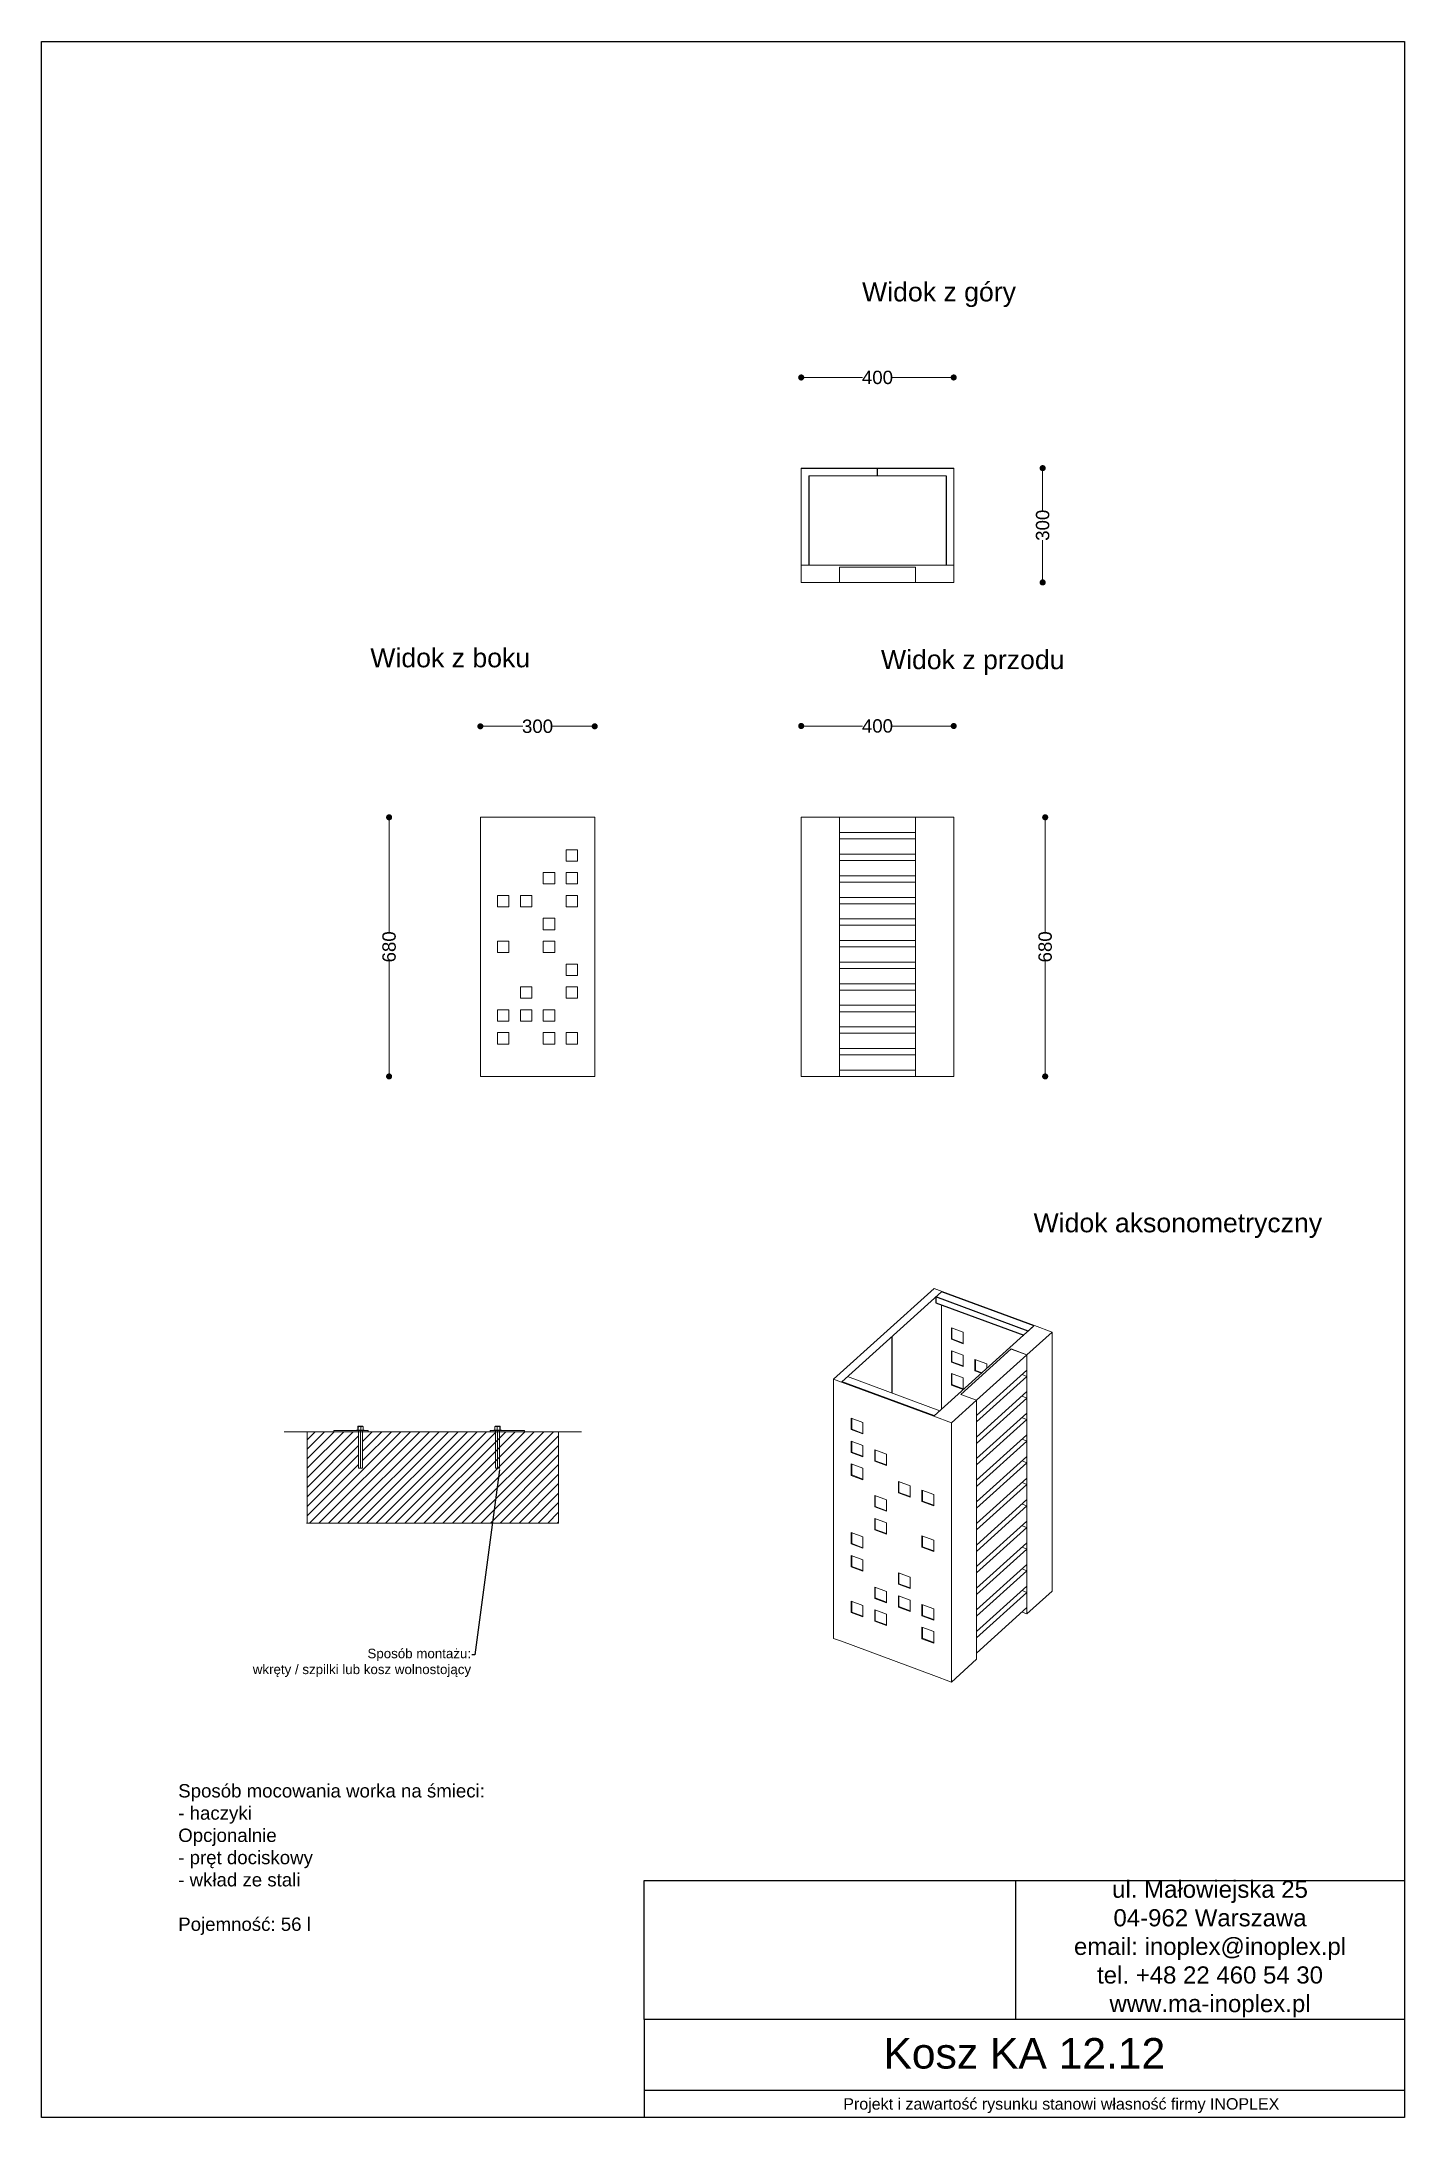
# Model space of a CAD drawing. Header units: millimetres. Extents: x 10925 to 14500, y 15805 to 21252.
import ezdxf
from ezdxf import colors
from ezdxf.entities.mleader import LeaderData, LeaderLine
from ezdxf.math import Vec2, Vec3

# ---------------------------------------------------------------- set-up
doc = ezdxf.new("R2010")
doc.units = ezdxf.units.MM
doc.header["$LTSCALE"] = 3
doc.set_wipeout_variables(frame=1)
doc.linetypes.add('Kropki i Kreski', pattern=[360, 180, -90, 0, -90])
doc.linetypes.add('Wipeout_Contour', pattern=[1000, 0, -1000])
doc.layers.add('Konstrukcja - Belki', color=7, linetype='Continuous')
doc.layers.add('Konstrukcja - Słupy', color=7, linetype='Continuous')
for name, color, linetype, lineweight in [('Konstrukcja - Belki_Nr_pióra__1', 7, 'Continuous', 13), ('Konstrukcja - Słupy_Nr_pióra__1', 7, 'Continuous', 13), ('Krawędzie widoczneARTUR', 7, 'Continuous', 50), ('stal', 7, 'Continuous', 20)]:
    doc.layers.add(name, color=color, linetype=linetype, lineweight=lineweight)
doc.styles.get("Standard").update_dxf_attribs({"font": 'arial.ttf'})
doc.dimstyles.new('MATEUSZ', dxfattribs={"dimtxt": 35, "dimasz": 16, "dimexe": 0.18, "dimexo": 0.0625, "dimgap": 0.09, "dimtad": 0, "dimdec": 0, "dimdsep": 46, "dimtxsty": 'Standard', "dimblk": 'DOT', "dimcen": 0.09, "dimse1": 1, "dimse2": 1, "dimadec": 0, "dimazin": 0, "dimtfac": 1, "dimtdec": 0, "dimtofl": 0, "dimtmove": 0, "dimatfit": 3, "dimfxl": 0, "dimtolj": 1, "dimtzin": 0, "dimlwd": 9, "dimlwe": 9, "dimarcsym": 0})
picture_1 = doc.add_image_def('image1.png', size_in_pixel=(179, 67))

# ---------------------------------------------------------------- blocks, each defined once
blk = doc.blocks.new('ElemPrzekroju_1')
at = {"layer": 'Konstrukcja - Słupy_Nr_pióra__1', "linetype": 'Continuous'}
for p, q in [((17179.4, 8176.7), (16915.2, 7938.5)), ((17200, 8169.1), (17179.4, 8176.7)), ((16937.1, 7932.1), (17198.7, 8167.9)), ((17441, 8078.3), (17179.5, 7842.4)), ((17488.8, 8062.3), (17442.4, 8079.4)), ((17249.4, 7898.9), (17381.5, 8018)), ((17381.5, 8018), (17422.7, 8002.7)), ((17381.5, 8017.9), (17381.5, 8018)), ((17422.7, 8002.7), (17488.8, 8062.3)), ((17488.8, 7382.3), (17488.8, 8062.3)), ((17422.7, 8002.7), (17422.7, 8002.7)), ((17422.7, 7946), (17422.7, 7962.7)), ((16915.2, 7938.5), (16935.8, 7930.9)), ((16915.2, 7258.5), (16915.2, 7938.5)), ((17422.7, 7889.3), (17422.7, 7906)), ((17224.6, 7824.1), (17290.6, 7883.6)), ((17290.6, 7883.6), (17249.4, 7898.9)), ((17290.6, 7203.6), (17290.6, 7883.6)), ((17422.7, 7832.7), (17422.7, 7849.3)), ((17178.2, 7841.3), (17224.6, 7824.1)), ((17224.6, 7144.1), (17224.6, 7824.1)), ((17422.7, 7776), (17422.7, 7792.7)), ((17422.7, 7719.3), (17422.7, 7736)), ((17178.2, 7606.3), (17178.2, 7636.3)), ((17422.7, 7662.7), (17422.7, 7679.3)), ((17422.7, 7606), (17422.7, 7622.7)), ((17422.7, 7322.7), (17422.7, 7566)), ((17178.2, 7486.3), (17178.2, 7516.3)), ((17422.7, 7322.7), (17488.8, 7382.3)), ((17178.2, 7306.3), (17178.2, 7336.3)), ((17409.7, 7327.6), (17422.7, 7322.7)), ((16915.2, 7258.5), (16935.8, 7250.9)), ((17178.2, 7246.3), (17178.2, 7276.3)), ((17224.6, 7144.1), (17290.6, 7203.6)), ((17178.2, 7161.3), (17224.6, 7144.1))]:
    blk.add_line(p, q, dxfattribs=at)
blk = doc.blocks.new('ElemPrzekroju_3')
at = {"layer": 'Konstrukcja - Belki_Nr_pióra__1', "linetype": 'Continuous'}
for p, q in [((17422.7, 8002.7), (17381.5, 8017.9)), ((17422.7, 8002.7), (17290.6, 7883.6)), ((17422.7, 7962.7), (17290.6, 7843.6)), ((17422.7, 7962.7), (17422.7, 8002.7)), ((17422.7, 7946), (17290.6, 7826.9)), ((17422.7, 7906), (17290.6, 7786.9)), ((17422.7, 7946), (17409.6, 7950.9)), ((17422.7, 7906), (17422.7, 7946)), ((17422.7, 7889.3), (17290.6, 7770.2)), ((17422.7, 7849.3), (17290.6, 7730.2)), ((17422.7, 7889.3), (17409.6, 7894.2)), ((17422.7, 7849.3), (17422.7, 7889.3)), ((17422.7, 7832.7), (17290.6, 7713.6)), ((17422.7, 7792.7), (17290.6, 7673.6)), ((17422.7, 7832.7), (17409.6, 7837.5)), ((17422.7, 7792.7), (17422.7, 7832.7)), ((17422.7, 7776), (17290.6, 7656.9)), ((17422.7, 7736), (17290.6, 7616.9)), ((17422.7, 7776), (17409.6, 7780.9)), ((17422.7, 7736), (17422.7, 7776)), ((17422.7, 7719.3), (17290.6, 7600.2)), ((17422.7, 7719.3), (17409.6, 7724.2)), ((17422.7, 7679.3), (17422.7, 7719.3)), ((17422.7, 7679.3), (17290.6, 7560.2)), ((17422.7, 7662.7), (17290.6, 7543.6)), ((17422.7, 7662.7), (17409.6, 7667.5)), ((17422.7, 7622.7), (17422.7, 7662.7)), ((17422.7, 7622.7), (17290.6, 7503.6)), ((17422.7, 7606), (17290.6, 7486.9)), ((17422.7, 7606), (17409.6, 7610.9)), ((17422.7, 7566), (17422.7, 7606)), ((17422.7, 7566), (17290.6, 7446.9)), ((17422.7, 7549.3), (17290.6, 7430.2)), ((17422.7, 7549.3), (17409.6, 7554.2)), ((17422.7, 7509.3), (17290.6, 7390.2)), ((17422.7, 7492.7), (17290.6, 7373.6)), ((17422.7, 7492.7), (17409.6, 7497.5)), ((17422.7, 7452.7), (17290.6, 7333.6)), ((17422.7, 7436), (17290.6, 7316.9)), ((17422.7, 7436), (17409.6, 7440.9)), ((17422.7, 7396), (17290.6, 7276.9)), ((17422.7, 7379.3), (17290.6, 7260.2)), ((17422.7, 7379.3), (17409.6, 7384.2)), ((17422.7, 7339.3), (17290.6, 7220.2))]:
    blk.add_line(p, q, dxfattribs=at)
blk = doc.blocks.new('ElemPrzekroju_5')
at = {"layer": 'Konstrukcja - Belki_Nr_pióra__1', "linetype": 'Continuous'}
for p, q in [((17178.2, 7841.3), (16935.8, 7930.9)), ((17179.5, 7842.4), (16937.1, 7932.1)), ((16961.6, 7836.3), (16992.5, 7824.9)), ((16961.6, 7806.3), (16961.6, 7836.3)), ((16962.9, 7807.5), (16961.6, 7806.3)), ((16992.5, 7794.9), (16961.6, 7806.3)), ((16962.9, 7807.5), (16962.9, 7835.8)), ((16992.5, 7796.6), (16962.9, 7807.5)), ((16992.5, 7824.9), (16992.5, 7794.9)), ((16961.6, 7776.3), (16992.5, 7764.9)), ((16961.6, 7746.3), (16961.6, 7776.3)), ((16962.9, 7747.5), (16961.6, 7746.3)), ((16992.5, 7734.9), (16961.6, 7746.3)), ((16962.9, 7747.5), (16962.9, 7775.8)), ((16992.5, 7736.6), (16962.9, 7747.5)), ((16992.5, 7764.9), (16992.5, 7734.9)), ((17023.5, 7753.4), (17054.4, 7742)), ((17023.5, 7723.4), (17023.5, 7753.4)), ((17024.8, 7724.6), (17024.8, 7753)), ((17054.4, 7742), (17054.4, 7712)), ((16961.6, 7716.3), (16992.5, 7704.9)), ((16961.6, 7686.3), (16961.6, 7716.3)), ((16962.9, 7687.5), (16961.6, 7686.3)), ((16992.5, 7674.9), (16961.6, 7686.3)), ((16962.9, 7687.5), (16962.9, 7715.8)), ((16992.5, 7676.6), (16962.9, 7687.5)), ((16992.5, 7704.9), (16992.5, 7674.9)), ((17024.8, 7724.6), (17023.5, 7723.4)), ((17054.4, 7712), (17023.5, 7723.4)), ((17054.4, 7713.7), (17024.8, 7724.6)), ((17023.5, 7633.4), (17054.4, 7622)), ((17023.5, 7603.4), (17023.5, 7633.4)), ((17024.8, 7604.6), (17024.8, 7633)), ((17085.3, 7640.6), (17085.3, 7670.6)), ((17085.3, 7670.6), (17116.3, 7659.1)), ((17086.7, 7641.8), (17085.3, 7640.6)), ((17116.3, 7629.1), (17085.3, 7640.6)), ((17086.7, 7641.8), (17086.7, 7670.1)), ((17116.3, 7630.8), (17086.7, 7641.8)), ((17116.3, 7659.1), (17116.3, 7629.1)), ((17147.2, 7647.7), (17178.2, 7636.3)), ((17147.2, 7617.7), (17147.2, 7647.7)), ((17148.6, 7618.9), (17148.6, 7647.2)), ((17024.8, 7604.6), (17023.5, 7603.4)), ((17054.4, 7592), (17023.5, 7603.4)), ((17023.5, 7573.4), (17054.4, 7562)), ((17023.5, 7543.4), (17023.5, 7573.4)), ((17054.4, 7593.7), (17024.8, 7604.6)), ((17024.8, 7544.6), (17024.8, 7573)), ((17054.4, 7622), (17054.4, 7592)), ((17148.6, 7618.9), (17147.2, 7617.7)), ((17178.2, 7606.3), (17147.2, 7617.7)), ((17178.2, 7607.9), (17148.6, 7618.9)), ((16961.6, 7506.3), (16961.6, 7536.3)), ((16961.6, 7536.3), (16992.5, 7524.9)), ((16962.9, 7507.5), (16962.9, 7535.8)), ((16992.5, 7524.9), (16992.5, 7494.9)), ((17024.8, 7544.6), (17023.5, 7543.4)), ((17054.4, 7532), (17023.5, 7543.4)), ((17054.4, 7533.7), (17024.8, 7544.6)), ((17054.4, 7562), (17054.4, 7532)), ((17147.2, 7527.7), (17178.2, 7516.3)), ((17147.2, 7497.7), (17147.2, 7527.7)), ((17148.6, 7498.9), (17148.6, 7527.2)), ((16962.9, 7507.5), (16961.6, 7506.3)), ((16992.5, 7494.9), (16961.6, 7506.3)), ((16961.6, 7476.3), (16992.5, 7464.9)), ((16961.6, 7446.3), (16961.6, 7476.3)), ((16992.5, 7496.6), (16962.9, 7507.5)), ((16962.9, 7447.5), (16962.9, 7475.8)), ((16992.5, 7464.9), (16992.5, 7434.9)), ((17148.6, 7498.9), (17147.2, 7497.7)), ((17178.2, 7486.3), (17147.2, 7497.7)), ((17178.2, 7487.9), (17148.6, 7498.9)), ((16962.9, 7447.5), (16961.6, 7446.3)), ((16992.5, 7434.9), (16961.6, 7446.3)), ((16992.5, 7436.6), (16962.9, 7447.5)), ((17085.3, 7430.6), (17116.3, 7419.1)), ((17085.3, 7400.6), (17085.3, 7430.6)), ((17086.7, 7401.8), (17086.7, 7430.1)), ((17116.3, 7419.1), (17116.3, 7389.1)), ((16961.6, 7356.3), (16992.5, 7344.9)), ((16961.6, 7326.3), (16961.6, 7356.3)), ((16962.9, 7327.5), (16962.9, 7355.8)), ((17023.5, 7393.4), (17054.4, 7382)), ((17023.5, 7363.4), (17023.5, 7393.4)), ((17024.8, 7364.6), (17023.5, 7363.4)), ((17054.4, 7352), (17023.5, 7363.4)), ((17024.8, 7364.6), (17024.8, 7393)), ((17054.4, 7353.7), (17024.8, 7364.6)), ((17054.4, 7382), (17054.4, 7352)), ((17086.7, 7401.8), (17085.3, 7400.6)), ((17116.3, 7389.1), (17085.3, 7400.6)), ((17085.3, 7340.6), (17085.3, 7370.6)), ((17085.3, 7370.6), (17116.3, 7359.1)), ((17116.3, 7390.8), (17086.7, 7401.8)), ((17086.7, 7341.8), (17086.7, 7370.1)), ((17116.3, 7359.1), (17116.3, 7329.1)), ((16962.9, 7327.5), (16961.6, 7326.3)), ((16992.5, 7314.9), (16961.6, 7326.3)), ((16992.5, 7316.6), (16962.9, 7327.5)), ((16992.5, 7344.9), (16992.5, 7314.9)), ((17023.5, 7333.4), (17054.4, 7322)), ((17023.5, 7303.4), (17023.5, 7333.4)), ((17024.8, 7304.6), (17023.5, 7303.4)), ((17054.4, 7292), (17023.5, 7303.4)), ((17024.8, 7304.6), (17024.8, 7333)), ((17054.4, 7293.7), (17024.8, 7304.6)), ((17054.4, 7322), (17054.4, 7292)), ((17086.7, 7341.8), (17085.3, 7340.6)), ((17116.3, 7329.1), (17085.3, 7340.6)), ((17116.3, 7330.8), (17086.7, 7341.8)), ((17147.2, 7347.7), (17178.2, 7336.3)), ((17147.2, 7317.7), (17147.2, 7347.7)), ((17148.6, 7318.9), (17147.2, 7317.7)), ((17178.2, 7306.3), (17147.2, 7317.7)), ((17148.6, 7318.9), (17148.6, 7347.2)), ((17178.2, 7307.9), (17148.6, 7318.9)), ((16935.8, 7250.9), (17178.2, 7161.3)), ((17147.2, 7287.7), (17178.2, 7276.3)), ((17147.2, 7257.7), (17147.2, 7287.7)), ((17148.6, 7258.9), (17147.2, 7257.7)), ((17178.2, 7246.3), (17147.2, 7257.7)), ((17148.6, 7258.9), (17148.6, 7287.2)), ((17178.2, 7247.9), (17148.6, 7258.9))]:
    blk.add_line(p, q, dxfattribs=at)
blk = doc.blocks.new('_Dot')
at = {"color": 0, "linetype": 'ByBlock', "lineweight": -2}
blk.add_line((-0.5, 0), (-1, 0), dxfattribs=at)
at = {"color": 0, "linetype": 'ByBlock', "const_width": 0.5}
blk.add_lwpolyline([(-0.25, 0, 1), (0.25, 0, 1)], format="xyb", close=True, dxfattribs=at)
blk = doc.blocks.new('*D11')
at = {"color": 0, "lineweight": 9}
for p, q in [((11836.9, 19200.8), (11836.9, 18915.6)), ((11836.9, 18552.8), (11836.9, 18838))]:
    blk.add_line(p, q, dxfattribs=at)
at = {"layer": 'Defpoints', "color": 0}
for p in [(11836.9, 19216.8), (12076.2, 19216.8), (12076.2, 18536.8)]:
    blk.add_point(p, dxfattribs=at)
at = {"color": 0, "lineweight": 9, "xscale": 16, "yscale": 16, "zscale": 16}
for p, rotation in [((11836.9, 19216.8), 90), ((11836.9, 18536.8), 270)]:
    blk.add_blockref('_Dot', p, dxfattribs=dict(at, rotation=rotation))
at = {"color": 0, "insert": (11836.9, 18876.8), "char_height": 35, "attachment_point": 5, "rotation": 90}
blk.add_mtext('\\A1;680', dxfattribs=at)
blk = doc.blocks.new('*D12')
at = {"color": 0, "lineweight": 9}
for p, q in [((12092.2, 19455.5), (12187.5, 19455.5)), ((12360.2, 19455.5), (12264.9, 19455.5))]:
    blk.add_line(p, q, dxfattribs=at)
at = {"layer": 'Defpoints', "color": 0}
for p in [(12376.2, 19455.5), (12076.2, 19216.8), (12376.2, 19216.8)]:
    blk.add_point(p, dxfattribs=at)
at = {"color": 0, "lineweight": 9, "xscale": 16, "yscale": 16, "zscale": 16, "rotation": 180}
blk.add_blockref('_Dot', (12076.2, 19455.5), dxfattribs=at)
at = {"color": 0, "lineweight": 9, "xscale": 16, "yscale": 16, "zscale": 16}
blk.add_blockref('_Dot', (12376.2, 19455.5), dxfattribs=at)
at = {"color": 0, "insert": (12226.2, 19455.5), "char_height": 35, "attachment_point": 5}
blk.add_mtext('\\A1;300', dxfattribs=at)
blk = doc.blocks.new('*D13')
at = {"color": 0, "lineweight": 9}
for p, q in [((12933.8, 19456.3), (13078.4, 19456.3)), ((13301.8, 19456.3), (13157.2, 19456.3))]:
    blk.add_line(p, q, dxfattribs=at)
at = {"layer": 'Defpoints', "color": 0}
for p in [(13317.8, 19456.3), (12917.8, 19216.8), (13317.8, 19216.8)]:
    blk.add_point(p, dxfattribs=at)
at = {"color": 0, "lineweight": 9, "xscale": 16, "yscale": 16, "zscale": 16, "rotation": 180}
blk.add_blockref('_Dot', (12917.8, 19456.3), dxfattribs=at)
at = {"color": 0, "lineweight": 9, "xscale": 16, "yscale": 16, "zscale": 16}
blk.add_blockref('_Dot', (13317.8, 19456.3), dxfattribs=at)
at = {"color": 0, "insert": (13117.8, 19456.3), "char_height": 35, "attachment_point": 5}
blk.add_mtext('\\A1;400', dxfattribs=at)
blk = doc.blocks.new('*D14')
at = {"color": 0, "lineweight": 9}
for p, q in [((13557.7, 19200.8), (13557.7, 18915.6)), ((13557.7, 18552.8), (13557.7, 18838))]:
    blk.add_line(p, q, dxfattribs=at)
at = {"layer": 'Defpoints', "color": 0}
for p in [(13317.8, 19216.8), (13317.8, 18536.8), (13557.7, 18536.8)]:
    blk.add_point(p, dxfattribs=at)
at = {"color": 0, "lineweight": 9, "xscale": 16, "yscale": 16, "zscale": 16}
for p, rotation in [((13557.7, 19216.8), 90), ((13557.7, 18536.8), 270)]:
    blk.add_blockref('_Dot', p, dxfattribs=dict(at, rotation=rotation))
at = {"color": 0, "insert": (13557.7, 18876.8), "char_height": 35, "attachment_point": 5, "rotation": 90}
blk.add_mtext('\\A1;680', dxfattribs=at)
blk = doc.blocks.new('*D15')
at = {"color": 0, "lineweight": 9}
for p, q in [((12933.8, 20370.9), (13078.4, 20370.9)), ((13301.8, 20370.9), (13157.2, 20370.9))]:
    blk.add_line(p, q, dxfattribs=at)
at = {"layer": 'Defpoints', "color": 0}
for p in [(13317.8, 20370.9), (12917.8, 20133.1), (13317.8, 20133.1)]:
    blk.add_point(p, dxfattribs=at)
at = {"color": 0, "lineweight": 9, "xscale": 16, "yscale": 16, "zscale": 16, "rotation": 180}
blk.add_blockref('_Dot', (12917.8, 20370.9), dxfattribs=at)
at = {"color": 0, "lineweight": 9, "xscale": 16, "yscale": 16, "zscale": 16}
blk.add_blockref('_Dot', (13317.8, 20370.9), dxfattribs=at)
at = {"color": 0, "insert": (13117.8, 20370.9), "char_height": 35, "attachment_point": 5}
blk.add_mtext('\\A1;400', dxfattribs=at)
blk = doc.blocks.new('*D16')
at = {"color": 0, "lineweight": 9}
for p, q in [((13551.1, 20117.1), (13551.1, 20021.8)), ((13551.1, 19849.1), (13551.1, 19944.4))]:
    blk.add_line(p, q, dxfattribs=at)
at = {"layer": 'Defpoints', "color": 0}
for p in [(13317.8, 20133.1), (13551.1, 20133.1), (13317.8, 19833.1)]:
    blk.add_point(p, dxfattribs=at)
at = {"color": 0, "lineweight": 9, "xscale": 16, "yscale": 16, "zscale": 16}
for p, rotation in [((13551.1, 20133.1), 90), ((13551.1, 19833.1), 270)]:
    blk.add_blockref('_Dot', p, dxfattribs=dict(at, rotation=rotation))
at = {"color": 0, "insert": (13551.1, 19983.1), "char_height": 35, "attachment_point": 5, "rotation": 90}
blk.add_mtext('\\A1;300', dxfattribs=at)

msp = doc.modelspace()

# ---------------------------------------------------------------- hatches: boundary and pattern name
at = {"lineweight": 9}
h = msp.add_hatch(dxfattribs=at)
h.set_pattern_fill('JIS_WOOD', color=256, scale=25)
h.set_pattern_definition([(45, (9179.798, 15641.627), (-12.5, 12.5), [])])
h.paths.add_polyline_path([(12136.3, 17604.6), (12121.6, 17604.6), (11781.6, 17604.6), (11766.9, 17604.6), (11766.9, 17508.5), (11756.6, 17508.6), (11756.6, 17604.6), (11701.6, 17604.6), (11621.6, 17604.6), (11621.6, 17364.6), (12281.6, 17364.6), (12281.6, 17604.6), (12201.6, 17604.6), (12146.6, 17604.6), (12146.6, 17604.6), (12136.3, 17604.6)])

# ---------------------------------------------------------------- linework, layer by layer
for p, q in [((13513.5, 17868.5), (13271.1, 17958.1)), ((13271.1, 17958.1), (13271.1, 17943.1)), ((13271.1, 17943.1), (13501.7, 17857.8)), ((13528.3, 17881.9), (13513.5, 17868.5)), ((13155.2, 17853.6), (13155.2, 17706.2)), ((13266.8, 17646.1), (13024.4, 17735.7)), ((12506.2, 16062.1), (12506.2, 16426.7)), ((12700, 16426.7), (14500.1, 16426.7)), ((14500.1, 16426.7), (14500.1, 16062.1)), ((12506.2, 16062.1), (12506.2, 15805)), ((14500.1, 16062.1), (12700, 16062.1)), ((14499.8, 15875.5), (12506.2, 15875.5))]:
    msp.add_line(p, q)
for p, q in [((11701.6, 17604.6), (11561.6, 17604.6)), ((11701.6, 17604.6), (11621.6, 17604.6)), ((11621.6, 17604.6), (11621.6, 17364.6)), ((11741.6, 17607.6), (11691.6, 17607.6)), ((11691.6, 17607.6), (11691.6, 17604.6)), ((11701.6, 17607.6), (11741.6, 17607.6)), ((11701.6, 17607.6), (11781.6, 17607.6)), ((11781.6, 17604.6), (11701.6, 17604.6)), ((11781.6, 17607.6), (11781.6, 17604.6)), ((11781.6, 17607.6), (11781.6, 17604.6)), ((11781.6, 17604.6), (12121.6, 17604.6)), ((12141.6, 17607.6), (12101.6, 17607.6)), ((12101.6, 17607.6), (12101.6, 17604.6)), ((12191.6, 17607.6), (12111.6, 17607.6)), ((12111.6, 17604.6), (12191.6, 17604.6)), ((12181.6, 17607.6), (12131.6, 17607.6)), ((12151.6, 17607.6), (12191.6, 17607.6)), ((12191.6, 17604.6), (12191.6, 17607.6)), ((12191.6, 17604.6), (12341.6, 17604.6)), ((12201.6, 17604.6), (12281.6, 17604.6)), ((12281.6, 17604.6), (12281.6, 17364.6)), ((11620.5, 17364.6), (12281.6, 17364.6))]:
    msp.add_line(p, q, dxfattribs=at)
at = {"layer": 'Konstrukcja - Belki_Nr_pióra__1', "linetype": 'Continuous'}
for p, q in [((12121.2, 19216.8), (12356.2, 19216.8)), ((13217.8, 19216.7), (13017.8, 19216.7)), ((13017.8, 19176.7), (13017.8, 19216.7)), ((13217.8, 19176.7), (13017.8, 19176.7)), ((12301.2, 19131.8), (12301.2, 19101.8)), ((12331.2, 19131.8), (12301.2, 19131.8)), ((12331.2, 19101.8), (12331.2, 19131.8)), ((13217.8, 19160), (13017.8, 19160)), ((13017.8, 19120), (13017.8, 19160)), ((12241.2, 19071.8), (12241.2, 19041.8)), ((12271.2, 19071.8), (12241.2, 19071.8)), ((12271.2, 19041.8), (12271.2, 19071.8)), ((12301.2, 19101.8), (12331.2, 19101.8)), ((12301.2, 19071.8), (12301.2, 19041.8)), ((12331.2, 19071.8), (12301.2, 19071.8)), ((12331.2, 19041.8), (12331.2, 19071.8)), ((13217.8, 19120), (13017.8, 19120)), ((13217.8, 19103.4), (13017.8, 19103.4)), ((13017.8, 19063.4), (13017.8, 19103.4)), ((12241.2, 19041.8), (12271.2, 19041.8)), ((12301.2, 19041.8), (12331.2, 19041.8)), ((13217.8, 19063.4), (13017.8, 19063.4)), ((13217.8, 19046.7), (13017.8, 19046.7)), ((13017.8, 19006.7), (13017.8, 19046.7)), ((12151.2, 19011.8), (12121.2, 19011.8)), ((12121.2, 18981.8), (12151.2, 18981.8)), ((12151.2, 18981.8), (12151.2, 19011.8)), ((12181.2, 19011.8), (12181.2, 18981.8)), ((12211.2, 19011.8), (12181.2, 19011.8)), ((12181.2, 18981.8), (12211.2, 18981.8)), ((12211.2, 18981.8), (12211.2, 19011.8)), ((12331.2, 19011.8), (12301.2, 19011.8)), ((12301.2, 19011.8), (12301.2, 18981.8)), ((12301.2, 18981.8), (12331.2, 18981.8)), ((12331.2, 18981.8), (12331.2, 19011.8)), ((13217.8, 19006.7), (13017.8, 19006.7)), ((13217.8, 18990), (13017.8, 18990)), ((13017.8, 18950), (13017.8, 18990)), ((12241.2, 18951.8), (12241.2, 18921.8)), ((12271.2, 18951.8), (12241.2, 18951.8)), ((12241.2, 18921.8), (12271.2, 18921.8)), ((12271.2, 18921.8), (12271.2, 18951.8)), ((13217.8, 18950), (13017.8, 18950)), ((13217.8, 18933.4), (13017.8, 18933.4)), ((13017.8, 18893.4), (13017.8, 18933.4)), ((12151.2, 18891.8), (12121.2, 18891.8)), ((12121.2, 18861.8), (12151.2, 18861.8)), ((12151.2, 18861.8), (12151.2, 18891.8)), ((12241.2, 18891.8), (12241.2, 18861.8)), ((12271.2, 18891.8), (12241.2, 18891.8)), ((12241.2, 18861.8), (12271.2, 18861.8)), ((12271.2, 18861.8), (12271.2, 18891.8)), ((13217.8, 18893.4), (13017.8, 18893.4)), ((13217.8, 18876.7), (13017.8, 18876.7)), ((13017.8, 18836.7), (13017.8, 18876.7)), ((12301.2, 18831.8), (12301.2, 18801.8)), ((12331.2, 18831.8), (12301.2, 18831.8)), ((12301.2, 18801.8), (12331.2, 18801.8)), ((12331.2, 18801.8), (12331.2, 18831.8)), ((13217.8, 18836.7), (13017.8, 18836.7)), ((13217.8, 18820), (13017.8, 18820)), ((13017.8, 18780), (13017.8, 18820)), ((12181.2, 18771.8), (12181.2, 18741.8)), ((12211.2, 18771.8), (12181.2, 18771.8)), ((12181.2, 18741.8), (12211.2, 18741.8)), ((12211.2, 18741.8), (12211.2, 18771.8)), ((12301.2, 18771.8), (12301.2, 18741.8)), ((12331.2, 18771.8), (12301.2, 18771.8)), ((12301.2, 18741.8), (12331.2, 18741.8)), ((12331.2, 18741.8), (12331.2, 18771.8)), ((13217.8, 18780), (13017.8, 18780)), ((13217.8, 18763.4), (13017.8, 18763.4)), ((13017.8, 18723.4), (13017.8, 18763.4)), ((12151.2, 18711.8), (12121.2, 18711.8)), ((12151.2, 18681.8), (12151.2, 18711.8)), ((12181.2, 18711.8), (12181.2, 18681.8)), ((12211.2, 18711.8), (12181.2, 18711.8)), ((12211.2, 18681.8), (12211.2, 18711.8)), ((12241.2, 18711.8), (12241.2, 18681.8)), ((12271.2, 18711.8), (12241.2, 18711.8)), ((12271.2, 18681.8), (12271.2, 18711.8)), ((13217.8, 18723.4), (13017.8, 18723.4)), ((13017.8, 18666.7), (13017.8, 18706.7)), ((13217.8, 18706.7), (13017.8, 18706.7)), ((12121.2, 18681.8), (12151.2, 18681.8)), ((12151.2, 18651.8), (12121.2, 18651.8)), ((12151.2, 18621.8), (12151.2, 18651.8)), ((12181.2, 18681.8), (12211.2, 18681.8)), ((12241.2, 18681.8), (12271.2, 18681.8)), ((12241.2, 18651.8), (12241.2, 18621.8)), ((12271.2, 18651.8), (12241.2, 18651.8)), ((12271.2, 18621.8), (12271.2, 18651.8)), ((12331.2, 18651.8), (12301.2, 18651.8)), ((12301.2, 18651.8), (12301.2, 18621.8)), ((12331.2, 18621.8), (12331.2, 18651.8)), ((13217.8, 18666.7), (13017.8, 18666.7)), ((13017.8, 18610), (13017.8, 18650)), ((13217.8, 18650), (13017.8, 18650)), ((12121.2, 18621.8), (12151.2, 18621.8)), ((12241.2, 18621.8), (12271.2, 18621.8)), ((12301.2, 18621.8), (12331.2, 18621.8)), ((13217.8, 18610), (13017.8, 18610)), ((13217.8, 18593.4), (13017.8, 18593.4)), ((13017.8, 18553.4), (13017.8, 18593.4)), ((12356.2, 18536.8), (12121.2, 18536.8)), ((13217.8, 18553.4), (13017.8, 18553.4)), ((13528.3, 17881.9), (13286, 17971.5)), ((13286, 17937.6), (13286, 17663.3)), ((13529.7, 17883.1), (13287.3, 17972.7)), ((13311.8, 17877), (13342.7, 17865.5)), ((13311.8, 17847), (13311.8, 17877)), ((13313.1, 17848.1), (13313.1, 17876.5)), ((13313.1, 17848.1), (13311.8, 17847)), ((13342.7, 17835.5), (13311.8, 17847)), ((13311.8, 17817), (13342.7, 17805.5)), ((13311.8, 17787), (13311.8, 17817)), ((13342.7, 17837.2), (13313.1, 17848.1)), ((13313.1, 17788.1), (13313.1, 17816.5)), ((13342.7, 17865.5), (13342.7, 17835.5)), ((13313.1, 17788.1), (13311.8, 17787)), ((13342.7, 17775.5), (13311.8, 17787)), ((13342.7, 17777.2), (13313.1, 17788.1)), ((13342.7, 17805.5), (13342.7, 17775.5)), ((13373.6, 17794.1), (13404.6, 17782.6)), ((13373.6, 17764.1), (13373.6, 17794.1)), ((13375, 17765.3), (13373.6, 17764.1)), ((13390.7, 17757.8), (13373.6, 17764.1)), ((13375, 17765.3), (13375, 17793.6)), ((13392, 17759), (13375, 17765.3)), ((13404.6, 17782.6), (13404.6, 17770.3)), ((13281.7, 17659.5), (13039.3, 17749.1)), ((13311.8, 17757), (13342.7, 17745.5)), ((13311.8, 17727), (13311.8, 17757)), ((13313.1, 17728.1), (13311.8, 17727)), ((13342.7, 17715.5), (13311.8, 17727)), ((13313.1, 17728.1), (13313.1, 17756.5)), ((13342.7, 17717.2), (13313.1, 17728.1)), ((13342.7, 17745.5), (13342.7, 17715.5))]:
    msp.add_line(p, q, dxfattribs=at)
at = {"layer": 'Konstrukcja - Słupy_Nr_pióra__1', "linetype": 'Continuous'}
for p, q in [((12076.2, 19216.8), (12121.2, 19216.8)), ((12076.2, 18536.8), (12076.2, 19216.8)), ((12356.2, 19216.8), (12376.2, 19216.8)), ((12376.2, 18536.8), (12376.2, 19216.8)), ((12917.8, 18536.8), (12917.8, 19216.8)), ((12917.8, 19216.8), (13017.8, 19216.8)), ((13017.8, 19216.7), (13017.8, 19216.8)), ((13017.8, 19216.8), (13217.8, 19216.8)), ((13017.8, 19160), (13017.8, 19176.7)), ((13217.8, 19216.8), (13317.8, 19216.8)), ((13217.8, 18536.8), (13217.8, 19216.8)), ((13317.8, 18536.8), (13317.8, 19216.8)), ((13017.8, 19103.4), (13017.8, 19120)), ((13017.8, 19046.7), (13017.8, 19063.4)), ((12121.2, 18981.8), (12121.2, 19011.8)), ((13017.8, 18990), (13017.8, 19006.7)), ((13017.8, 18933.4), (13017.8, 18950)), ((12121.2, 18861.8), (12121.2, 18891.8)), ((13017.8, 18876.7), (13017.8, 18893.4)), ((13017.8, 18820), (13017.8, 18836.7)), ((13017.8, 18763.4), (13017.8, 18780)), ((12121.2, 18681.8), (12121.2, 18711.8)), ((13017.8, 18536.8), (13017.8, 18723.4)), ((12121.2, 18621.8), (12121.2, 18651.8)), ((12076.2, 18536.8), (12121.2, 18536.8)), ((12356.2, 18536.8), (12376.2, 18536.8)), ((12917.8, 18536.8), (13017.8, 18536.8)), ((13017.8, 18536.8), (13217.8, 18536.8)), ((13217.8, 18536.8), (13317.8, 18536.8))]:
    msp.add_line(p, q, dxfattribs=at)
at = {"layer": 'Krawędzie widoczneARTUR', "lineweight": 9}
for p, q in [((11751.6, 17608.6), (11771.9, 17608.6)), ((11751.6, 17608.6), (11751.6, 17607.6)), ((11754.8, 17609.3), (11754.8, 17616.3)), ((11755.6, 17618.8), (11767.5, 17618.8)), ((11755.9, 17609.3), (11755.9, 17616.3)), ((11756.9, 17608.6), (11756.9, 17607.6)), ((11762.9, 17609.3), (11762.9, 17616.3)), ((11767.5, 17618.8), (11768.1, 17618.8)), ((11768.8, 17609.3), (11768.8, 17616.3)), ((12131.6, 17608.6), (12111.3, 17608.6)), ((12114.4, 17609.3), (12114.4, 17616.3)), ((12115.7, 17618.8), (12115.2, 17618.8)), ((12127.6, 17618.8), (12115.7, 17618.8)), ((12120.3, 17609.3), (12120.3, 17616.3)), ((12126.3, 17608.6), (12126.3, 17607.6)), ((12127.3, 17609.3), (12127.3, 17616.3)), ((12128.4, 17609.3), (12128.4, 17616.3)), ((12131.6, 17608.6), (12131.6, 17607.6))]:
    msp.add_line(p, q, dxfattribs=at)
at = {"layer": 'Krawędzie widoczneARTUR', "lineweight": 9, "flags": 128}
for points in [[(11754.8, 17616.3), (11754.9, 17616.7), (11754.9, 17617), (11754.9, 17617.4), (11755, 17617.6), (11755, 17617.9), (11755, 17618.1), (11755.1, 17618.3), (11755.2, 17618.4), (11755.2, 17618.5), (11755.3, 17618.6), (11755.3, 17618.6), (11755.4, 17618.6), (11755.4, 17618.6), (11755.5, 17618.6), (11755.6, 17618.5), (11755.6, 17618.4), (11755.7, 17618.3), (11755.7, 17618.1), (11755.8, 17617.9), (11755.8, 17617.6), (11755.9, 17617.4), (11755.9, 17617), (11755.9, 17616.7), (11755.9, 17616.3)], [(11754.8, 17609.3), (11754.8, 17609.3), (11754.8, 17609.3), (11754.8, 17609.2), (11754.8, 17609.2), (11754.8, 17609.2), (11754.8, 17609.1), (11754.8, 17609.1), (11754.9, 17609.1), (11754.9, 17609), (11754.9, 17609), (11754.9, 17609), (11754.9, 17609), (11754.9, 17608.9), (11754.9, 17608.9), (11754.9, 17608.9), (11754.9, 17608.8), (11754.9, 17608.8), (11754.9, 17608.8), (11754.9, 17608.7), (11754.9, 17608.7), (11755, 17608.7), (11755, 17608.6), (11755, 17608.6), (11755, 17608.6)], [(11755.6, 17618.8), (11755.4, 17618.7), (11755.2, 17618.5)], [(11755.9, 17616.3), (11756.1, 17616.7), (11756.2, 17617), (11756.5, 17617.3), (11756.7, 17617.6), (11757, 17617.9), (11757.3, 17618.1), (11757.6, 17618.3), (11758, 17618.4), (11758.3, 17618.5), (11758.7, 17618.5), (11759, 17618.6), (11759.4, 17618.6), (11759.8, 17618.6), (11760.2, 17618.6), (11760.5, 17618.5), (11760.9, 17618.4), (11761.2, 17618.3), (11761.6, 17618.1), (11761.9, 17617.9), (11762.2, 17617.6), (11762.4, 17617.4), (11762.6, 17617), (11762.8, 17616.7), (11762.9, 17616.3)], [(11755.9, 17609.3), (11755.9, 17609.3), (11755.9, 17609.3), (11755.9, 17609.2), (11755.9, 17609.2), (11755.9, 17609.2), (11755.9, 17609.1), (11755.9, 17609.1), (11755.9, 17609.1), (11756, 17609), (11756, 17609), (11756, 17609), (11756, 17609), (11756, 17608.9), (11756, 17608.9), (11756, 17608.9), (11756, 17608.8), (11756, 17608.8), (11756, 17608.8), (11756, 17608.7), (11756, 17608.7), (11756, 17608.7), (11756, 17608.6), (11756.1, 17608.6), (11756.1, 17608.6)], [(11768.6, 17617), (11768.5, 17617.2), (11768.3, 17617.5), (11768.1, 17617.7), (11767.9, 17617.9), (11767.7, 17618.1), (11767.5, 17618.2), (11767.2, 17618.3), (11767, 17618.4), (11766.8, 17618.5), (11766.5, 17618.6), (11766.2, 17618.6), (11766, 17618.6), (11765.7, 17618.6), (11765.5, 17618.6), (11765.2, 17618.5), (11765, 17618.5), (11764.7, 17618.4), (11764.5, 17618.3), (11764.2, 17618.2), (11763.9, 17618), (11763.6, 17617.7), (11763.3, 17617.3), (11763.1, 17616.8), (11762.9, 17616.3)], [(11762.9, 17609.3), (11762.9, 17609.3), (11762.9, 17609.3), (11762.9, 17609.2), (11762.9, 17609.2), (11762.9, 17609.2), (11762.9, 17609.1), (11762.9, 17609.1), (11762.9, 17609.1), (11762.9, 17609), (11762.9, 17609), (11762.9, 17609), (11762.9, 17609), (11762.9, 17608.9), (11762.9, 17608.9), (11762.9, 17608.9), (11762.9, 17608.8), (11762.9, 17608.8), (11762.9, 17608.8), (11762.9, 17608.7), (11762.9, 17608.7), (11762.9, 17608.7), (11762.9, 17608.6), (11762.9, 17608.6), (11762.9, 17608.6)], [(11768.4, 17618.5), (11768.3, 17618.7), (11768.1, 17618.8)], [(11768.8, 17616.3), (11768.8, 17616.5), (11768.8, 17616.6), (11768.8, 17616.8), (11768.8, 17616.9), (11768.8, 17617), (11768.8, 17617.2), (11768.8, 17617.3), (11768.8, 17617.4), (11768.7, 17617.5), (11768.7, 17617.6), (11768.7, 17617.7), (11768.7, 17617.8), (11768.7, 17617.9), (11768.6, 17618), (11768.6, 17618.1), (11768.6, 17618.2), (11768.6, 17618.2), (11768.6, 17618.3), (11768.5, 17618.3), (11768.5, 17618.4), (11768.5, 17618.4), (11768.5, 17618.5), (11768.5, 17618.5), (11768.4, 17618.5)], [(11768.6, 17617), (11768.6, 17616.9), (11768.6, 17616.9), (11768.7, 17616.9), (11768.7, 17616.9), (11768.7, 17616.8), (11768.7, 17616.8), (11768.7, 17616.8), (11768.7, 17616.7), (11768.7, 17616.7), (11768.7, 17616.7), (11768.7, 17616.7), (11768.7, 17616.6), (11768.8, 17616.6), (11768.8, 17616.6), (11768.8, 17616.6), (11768.8, 17616.5), (11768.8, 17616.5), (11768.8, 17616.5), (11768.8, 17616.5), (11768.8, 17616.4), (11768.8, 17616.4), (11768.8, 17616.4), (11768.8, 17616.3), (11768.8, 17616.3)], [(11768.8, 17609.3), (11768.8, 17609.3), (11768.8, 17609.3), (11768.8, 17609.2), (11768.8, 17609.2), (11768.8, 17609.2), (11768.8, 17609.1), (11768.8, 17609.1), (11768.8, 17609.1), (11768.8, 17609), (11768.8, 17609), (11768.8, 17609), (11768.8, 17609), (11768.8, 17608.9), (11768.8, 17608.9), (11768.8, 17608.9), (11768.8, 17608.8), (11768.8, 17608.8), (11768.8, 17608.8), (11768.7, 17608.7), (11768.7, 17608.7), (11768.7, 17608.7), (11768.7, 17608.6), (11768.7, 17608.6), (11768.7, 17608.6)], [(12114.4, 17616.3), (12114.4, 17616.5), (12114.4, 17616.6), (12114.4, 17616.8), (12114.4, 17616.9), (12114.4, 17617), (12114.5, 17617.2), (12114.5, 17617.3), (12114.5, 17617.4), (12114.5, 17617.5), (12114.5, 17617.6), (12114.5, 17617.7), (12114.6, 17617.8), (12114.6, 17617.9), (12114.6, 17618), (12114.6, 17618.1), (12114.6, 17618.2), (12114.7, 17618.2), (12114.7, 17618.3), (12114.7, 17618.3), (12114.7, 17618.4), (12114.7, 17618.4), (12114.8, 17618.5), (12114.8, 17618.5), (12114.8, 17618.5)], [(12114.6, 17617), (12114.6, 17616.9), (12114.6, 17616.9), (12114.6, 17616.9), (12114.6, 17616.9), (12114.6, 17616.8), (12114.6, 17616.8), (12114.5, 17616.8), (12114.5, 17616.7), (12114.5, 17616.7), (12114.5, 17616.7), (12114.5, 17616.7), (12114.5, 17616.6), (12114.5, 17616.6), (12114.5, 17616.6), (12114.5, 17616.6), (12114.5, 17616.5), (12114.5, 17616.5), (12114.4, 17616.5), (12114.4, 17616.5), (12114.4, 17616.4), (12114.4, 17616.4), (12114.4, 17616.4), (12114.4, 17616.3), (12114.4, 17616.3)], [(12114.4, 17609.3), (12114.4, 17609.3), (12114.4, 17609.3), (12114.4, 17609.2), (12114.4, 17609.2), (12114.4, 17609.2), (12114.4, 17609.1), (12114.4, 17609.1), (12114.4, 17609.1), (12114.4, 17609), (12114.4, 17609), (12114.4, 17609), (12114.4, 17609), (12114.4, 17608.9), (12114.4, 17608.9), (12114.5, 17608.9), (12114.5, 17608.8), (12114.5, 17608.8), (12114.5, 17608.8), (12114.5, 17608.7), (12114.5, 17608.7), (12114.5, 17608.7), (12114.5, 17608.6), (12114.5, 17608.6), (12114.6, 17608.6)], [(12114.6, 17617), (12114.8, 17617.2), (12114.9, 17617.5), (12115.1, 17617.7), (12115.3, 17617.9), (12115.5, 17618.1), (12115.7, 17618.2), (12116, 17618.3), (12116.2, 17618.4), (12116.5, 17618.5), (12116.7, 17618.6), (12117, 17618.6), (12117.3, 17618.6), (12117.5, 17618.6), (12117.8, 17618.6), (12118, 17618.5), (12118.3, 17618.5), (12118.5, 17618.4), (12118.8, 17618.3), (12119, 17618.2), (12119.3, 17618), (12119.6, 17617.7), (12119.9, 17617.3), (12120.1, 17616.8), (12120.3, 17616.3)], [(12114.8, 17618.5), (12115, 17618.7), (12115.2, 17618.8)], [(12127.3, 17616.3), (12127.2, 17616.7), (12127, 17617), (12126.8, 17617.3), (12126.5, 17617.6), (12126.3, 17617.9), (12126, 17618.1), (12125.6, 17618.3), (12125.3, 17618.4), (12124.9, 17618.5), (12124.6, 17618.5), (12124.2, 17618.6), (12123.8, 17618.6), (12123.5, 17618.6), (12123.1, 17618.6), (12122.7, 17618.5), (12122.4, 17618.4), (12122, 17618.3), (12121.7, 17618.1), (12121.4, 17617.9), (12121.1, 17617.6), (12120.8, 17617.4), (12120.6, 17617), (12120.4, 17616.7), (12120.3, 17616.3)], [(12120.3, 17609.3), (12120.3, 17609.3), (12120.3, 17609.3), (12120.3, 17609.2), (12120.3, 17609.2), (12120.3, 17609.2), (12120.3, 17609.1), (12120.3, 17609.1), (12120.3, 17609.1), (12120.3, 17609), (12120.3, 17609), (12120.3, 17609), (12120.3, 17609), (12120.3, 17608.9), (12120.3, 17608.9), (12120.3, 17608.9), (12120.3, 17608.8), (12120.3, 17608.8), (12120.3, 17608.8), (12120.3, 17608.7), (12120.3, 17608.7), (12120.3, 17608.7), (12120.3, 17608.6), (12120.3, 17608.6), (12120.3, 17608.6)], [(12127.3, 17609.3), (12127.3, 17609.3), (12127.3, 17609.3), (12127.3, 17609.2), (12127.3, 17609.2), (12127.3, 17609.2), (12127.3, 17609.1), (12127.3, 17609.1), (12127.3, 17609.1), (12127.3, 17609), (12127.3, 17609), (12127.3, 17609), (12127.3, 17609), (12127.3, 17608.9), (12127.3, 17608.9), (12127.3, 17608.9), (12127.2, 17608.8), (12127.2, 17608.8), (12127.2, 17608.8), (12127.2, 17608.7), (12127.2, 17608.7), (12127.2, 17608.7), (12127.2, 17608.6), (12127.2, 17608.6), (12127.2, 17608.6)], [(12128.4, 17616.3), (12128.4, 17616.7), (12128.4, 17617), (12128.3, 17617.4), (12128.3, 17617.6), (12128.2, 17617.9), (12128.2, 17618.1), (12128.1, 17618.3), (12128.1, 17618.4), (12128, 17618.5), (12128, 17618.6), (12127.9, 17618.6), (12127.9, 17618.6), (12127.8, 17618.6), (12127.7, 17618.6), (12127.7, 17618.5), (12127.6, 17618.4), (12127.6, 17618.3), (12127.5, 17618.1), (12127.5, 17617.9), (12127.4, 17617.6), (12127.4, 17617.4), (12127.4, 17617), (12127.3, 17616.7), (12127.3, 17616.3)], [(12127.6, 17618.8), (12127.8, 17618.7), (12128, 17618.5)], [(12128.4, 17609.3), (12128.4, 17609.3), (12128.4, 17609.3), (12128.4, 17609.2), (12128.4, 17609.2), (12128.4, 17609.2), (12128.4, 17609.1), (12128.4, 17609.1), (12128.4, 17609.1), (12128.4, 17609), (12128.4, 17609), (12128.4, 17609), (12128.4, 17609), (12128.4, 17608.9), (12128.4, 17608.9), (12128.3, 17608.9), (12128.3, 17608.8), (12128.3, 17608.8), (12128.3, 17608.8), (12128.3, 17608.7), (12128.3, 17608.7), (12128.3, 17608.7), (12128.3, 17608.6), (12128.3, 17608.6), (12128.2, 17608.6)]]:
    msp.add_lwpolyline(points, dxfattribs=at)
at = {"layer": 'stal', "lineweight": 9}
for p, q in [((11751.6, 17607.6), (11756.6, 17607.6)), ((11756.6, 17607.6), (11756.6, 17508.6)), ((11756.6, 17607.6), (11761.9, 17607.6)), ((11761.9, 17607.6), (11761.9, 17508.6)), ((11768.7, 17608.6), (11765.7, 17608.6)), ((11771.9, 17607.6), (11766.9, 17607.6)), ((11766.9, 17607.6), (11766.9, 17508.5)), ((11771.9, 17608.6), (11771.9, 17607.6)), ((12111.3, 17608.6), (12111.3, 17607.6)), ((12111.3, 17607.6), (12116.3, 17607.6)), ((12114.6, 17608.6), (12117.6, 17608.6)), ((12116.3, 17607.6), (12116.3, 17508.5)), ((12126.6, 17607.6), (12121.3, 17607.6)), ((12121.3, 17607.6), (12121.3, 17508.6)), ((12131.6, 17607.6), (12126.6, 17607.6)), ((12126.6, 17607.6), (12126.6, 17508.6)), ((11756.6, 17508.6), (11766.9, 17508.5)), ((12126.6, 17508.6), (12116.3, 17508.5))]:
    msp.add_line(p, q, dxfattribs=at)

# ---------------------------------------------------------------- block references
at = {"layer": 'Konstrukcja - Belki'}
for name in ['ElemPrzekroju_3', 'ElemPrzekroju_5']:
    msp.add_blockref(name, (-3912.7, 9803.6), dxfattribs=at)
at = {"layer": 'Konstrukcja - Słupy'}
msp.add_blockref('ElemPrzekroju_1', (-3912.7, 9803.6), dxfattribs=at)

# ---------------------------------------------------------------- texts
for s, width, gutter_width, heights, insert, char_height, attachment_point in [('Widok z góry', 1167.306, 1, [0], (13077.4, 20620.6), 50, 1), ('Widok z boku', 1056.226, 1, [0], (11787.6, 19660.4), 50, 1), ('Widok z przodu', 1167.306, 1, [0], (13127, 19655.5), 50, 1), ('Widok aksonometryczny', 870.675, 1, [0], (13527.2, 18177.8), 50, 1), ('Sposób mocowania worka na śmieci:\\P- haczyki\\POpcjonalnie\\P- pręt dociskowy\\P- wkład ze stali\\P\\PPojemność: 56 l', 837.777, 1, [0], (11283.8, 16679.7), 35, 1), ('ul. Małowiejska 25\\P04-962 Warszawa\\Pemail: inoplex@inoplex.pl\\Ptel. +48 22 460 54 30\\Pwww.ma-inoplex.pl', 1019.877, 1, [432.7], (13990.1, 16247.2), 45, 5), ('Kosz KA 12.12', 1993.625, 1, [0], (13503, 15972.8), 80, 5), ('Projekt i zawartość rysunku stanowi własność firmy INOPLEX ', 1800.088, 12.5, [70.5], (13600, 15836.1), 30, 5)]:
    msp.add_mtext_dynamic_manual_height_columns(s, width=width, gutter_width=gutter_width, heights=heights, dxfattribs=dict(insert=insert, char_height=char_height, attachment_point=attachment_point))

# ---------------------------------------------------------------- dimensions: what is measured, and where the dimension line sits
for base, p1, p2, picture, middle in [((12376.2, 19455.5), (12076.2, 19216.8), (12376.2, 19216.8), '*D12', (12226.2, 19455.5)), ((13317.8, 19456.3), (12917.8, 19216.8), (13317.8, 19216.8), '*D13', (13117.8, 19456.3))]:
    dim = msp.add_linear_dim(base=base, p1=p1, p2=p2, dimstyle='MATEUSZ')
    dim.commit()
    dim.dimension.update_dxf_attribs({"geometry": picture, "text_midpoint": middle})
for base, p1, p2, picture, middle in [((11836.9, 19216.8), (12076.2, 18536.8), (12076.2, 19216.8), '*D11', (11836.9, 18876.8)), ((13557.7, 18536.8), (13317.8, 19216.8), (13317.8, 18536.8), '*D14', (13557.7, 18876.8))]:
    dim = msp.add_linear_dim(base=base, p1=p1, p2=p2, angle=90, dimstyle='MATEUSZ')
    dim.commit()
    dim.dimension.update_dxf_attribs({"geometry": picture, "text_midpoint": middle})

# ---------------------------------------------------------------- pictures from other files: only their frames are drawn
image = msp.add_image(picture_1, insert=(12506.2, 16062.1), size_in_units=(974, 364.6))
image.dxf.flags = 7

# ---------------------------------------------------------------- leaders
at = {"lineweight": 15}
ml = msp.add_multileader_mtext('Standard', dxfattribs=at)
ml.set_content('Sposób montażu:\\Pwkręty / szpilki lub kosz wolnostojący', color=256)
ml.set_leader_properties()
ml.build(insert=Vec2(0, 0))
ctx = ml.context
ctx.base_point, ctx.char_height, ctx.plane_origin = Vec3(11477.7, 17018.9), 25, Vec3(12146.6, 17508.6)
ctx.text_align_type = 2
notes = []
notes.append((ctx, [(1, (1, 1, 0), (12061.9, 17018.9), (-1, 0), 8, [(0, [(12126.6, 17508.6)], 0, [])])]))
ctx.mtext.insert, ctx.mtext.alignment, ctx.mtext.flow_direction = Vec3(12051.9, 17035.1), 3, 5
for ctx, leaders in notes:
    for number, flags, end, landing, length, lines in leaders:
        leader = LeaderData()
        leader.index, (leader.has_last_leader_line, leader.has_dogleg_vector, leader.attachment_direction) = number, flags
        leader.last_leader_point, leader.dogleg_vector, leader.dogleg_length = Vec3(end), Vec3(landing), length
        for number, points, colour, breaks in lines:
            line = LeaderLine()
            line.index, line.vertices, line.color, line.breaks = number, Vec3.list(points), colors.encode_raw_color(colour), breaks
            leader.lines.append(line)
        ctx.leaders.append(leader)

# ---------------------------------------------------------------- wipeouts: each hides what was drawn before it
at = {"color": 254, "linetype": 'Wipeout_Contour', "lineweight": 0, "ltscale": 43984.721026}
msp.add_wipeout([(12917.8, 20113.1), (13317.8, 20113.1), (13317.8, 20133.1), (12917.8, 20133.1)], dxfattribs=at).dxf.layer = 'Konstrukcja - Słupy'
at = {"color": 254, "linetype": 'Wipeout_Contour', "lineweight": 0, "ltscale": 90113.054636}
msp.add_wipeout([(12917.8, 19878.1), (12917.8, 19833.1), (13017.8, 19833.1), (13017.8, 19873.1), (13217.8, 19873.1), (13217.8, 19833.1), (13317.8, 19833.1), (13317.8, 19878.1)], dxfattribs=at).dxf.layer = 'Konstrukcja - Słupy'

# ---------------------------------------------------------------- next in the draw order: linework, layer by layer
for p, q in [((12917.8, 20133.1), (13317.8, 20133.1)), ((12937.8, 20113.1), (12937.8, 19878.1)), ((13117.8, 20113.1), (13117.8, 20133.1)), ((13297.8, 20113.1), (13297.8, 19878.1))]:
    msp.add_line(p, q)
msp.add_lwpolyline([(10925.2, 21252.5), (14500.1, 21252.5), (14500.1, 15805), (10925.2, 15805)], close=True)
at = {"layer": 'Konstrukcja - Belki_Nr_pióra__1', "linetype": 'Continuous'}
for p, q in [((12917.8, 20133.1), (12919.8, 20133.1)), ((12917.8, 19833.1), (12917.8, 20133.1)), ((13317.8, 20133.1), (13315.8, 20133.1)), ((13317.8, 20133.1), (13317.8, 19833.1)), ((12917.8, 19833.1), (12919.8, 19833.1)), ((13017.8, 19873.1), (13217.8, 19873.1)), ((13017.8, 19833.1), (13017.8, 19873.1)), ((13017.8, 19833.1), (13217.8, 19833.1)), ((13217.8, 19833.1), (13217.8, 19873.1)), ((13317.8, 19833.1), (13315.8, 19833.1))]:
    msp.add_line(p, q, dxfattribs=at)
at = {"layer": 'Konstrukcja - Belki_Nr_pióra__1', "linetype": 'Kropki i Kreski'}
for p, q in [((12917.8, 19833.1), (12919.8, 19833.1)), ((13017.8, 19873.1), (13217.8, 19873.1)), ((13317.8, 19833.1), (13315.8, 19833.1))]:
    msp.add_line(p, q, dxfattribs=at)
at = {"layer": 'Konstrukcja - Słupy_Nr_pióra__1', "linetype": 'Continuous'}
for p, q in [((13317.8, 20133.1), (12917.8, 20133.1)), ((12917.8, 20133.1), (12917.8, 20113.1)), ((12937.8, 20113.1), (13297.8, 20113.1)), ((13317.8, 20113.1), (13317.8, 20133.1)), ((12917.8, 19878.1), (12917.8, 19833.1)), ((13317.8, 19878.1), (12917.8, 19878.1)), ((12917.8, 19833.1), (13017.8, 19833.1)), ((13017.8, 19833.1), (13017.8, 19873.1)), ((13017.8, 19873.1), (13217.8, 19873.1)), ((13217.8, 19873.1), (13217.8, 19833.1)), ((13217.8, 19833.1), (13317.8, 19833.1)), ((13317.8, 19833.1), (13317.8, 19878.1))]:
    msp.add_line(p, q, dxfattribs=at)

# ---------------------------------------------------------------- next in the draw order: dimensions: what is measured, and where the dimension line sits
dim = msp.add_linear_dim(base=(13317.8, 20370.9), p1=(12917.8, 20133.1), p2=(13317.8, 20133.1), dimstyle='MATEUSZ')
dim.commit()
dim.dimension.update_dxf_attribs({"geometry": '*D15', "text_midpoint": (13117.8, 20370.9)})
dim = msp.add_linear_dim(base=(13551.1, 20133.1), p1=(13317.8, 19833.1), p2=(13317.8, 20133.1), angle=90, dimstyle='MATEUSZ')
dim.commit()
dim.dimension.update_dxf_attribs({"geometry": '*D16', "text_midpoint": (13551.1, 19983.1)})

doc.saveas('drawing.dxf')
